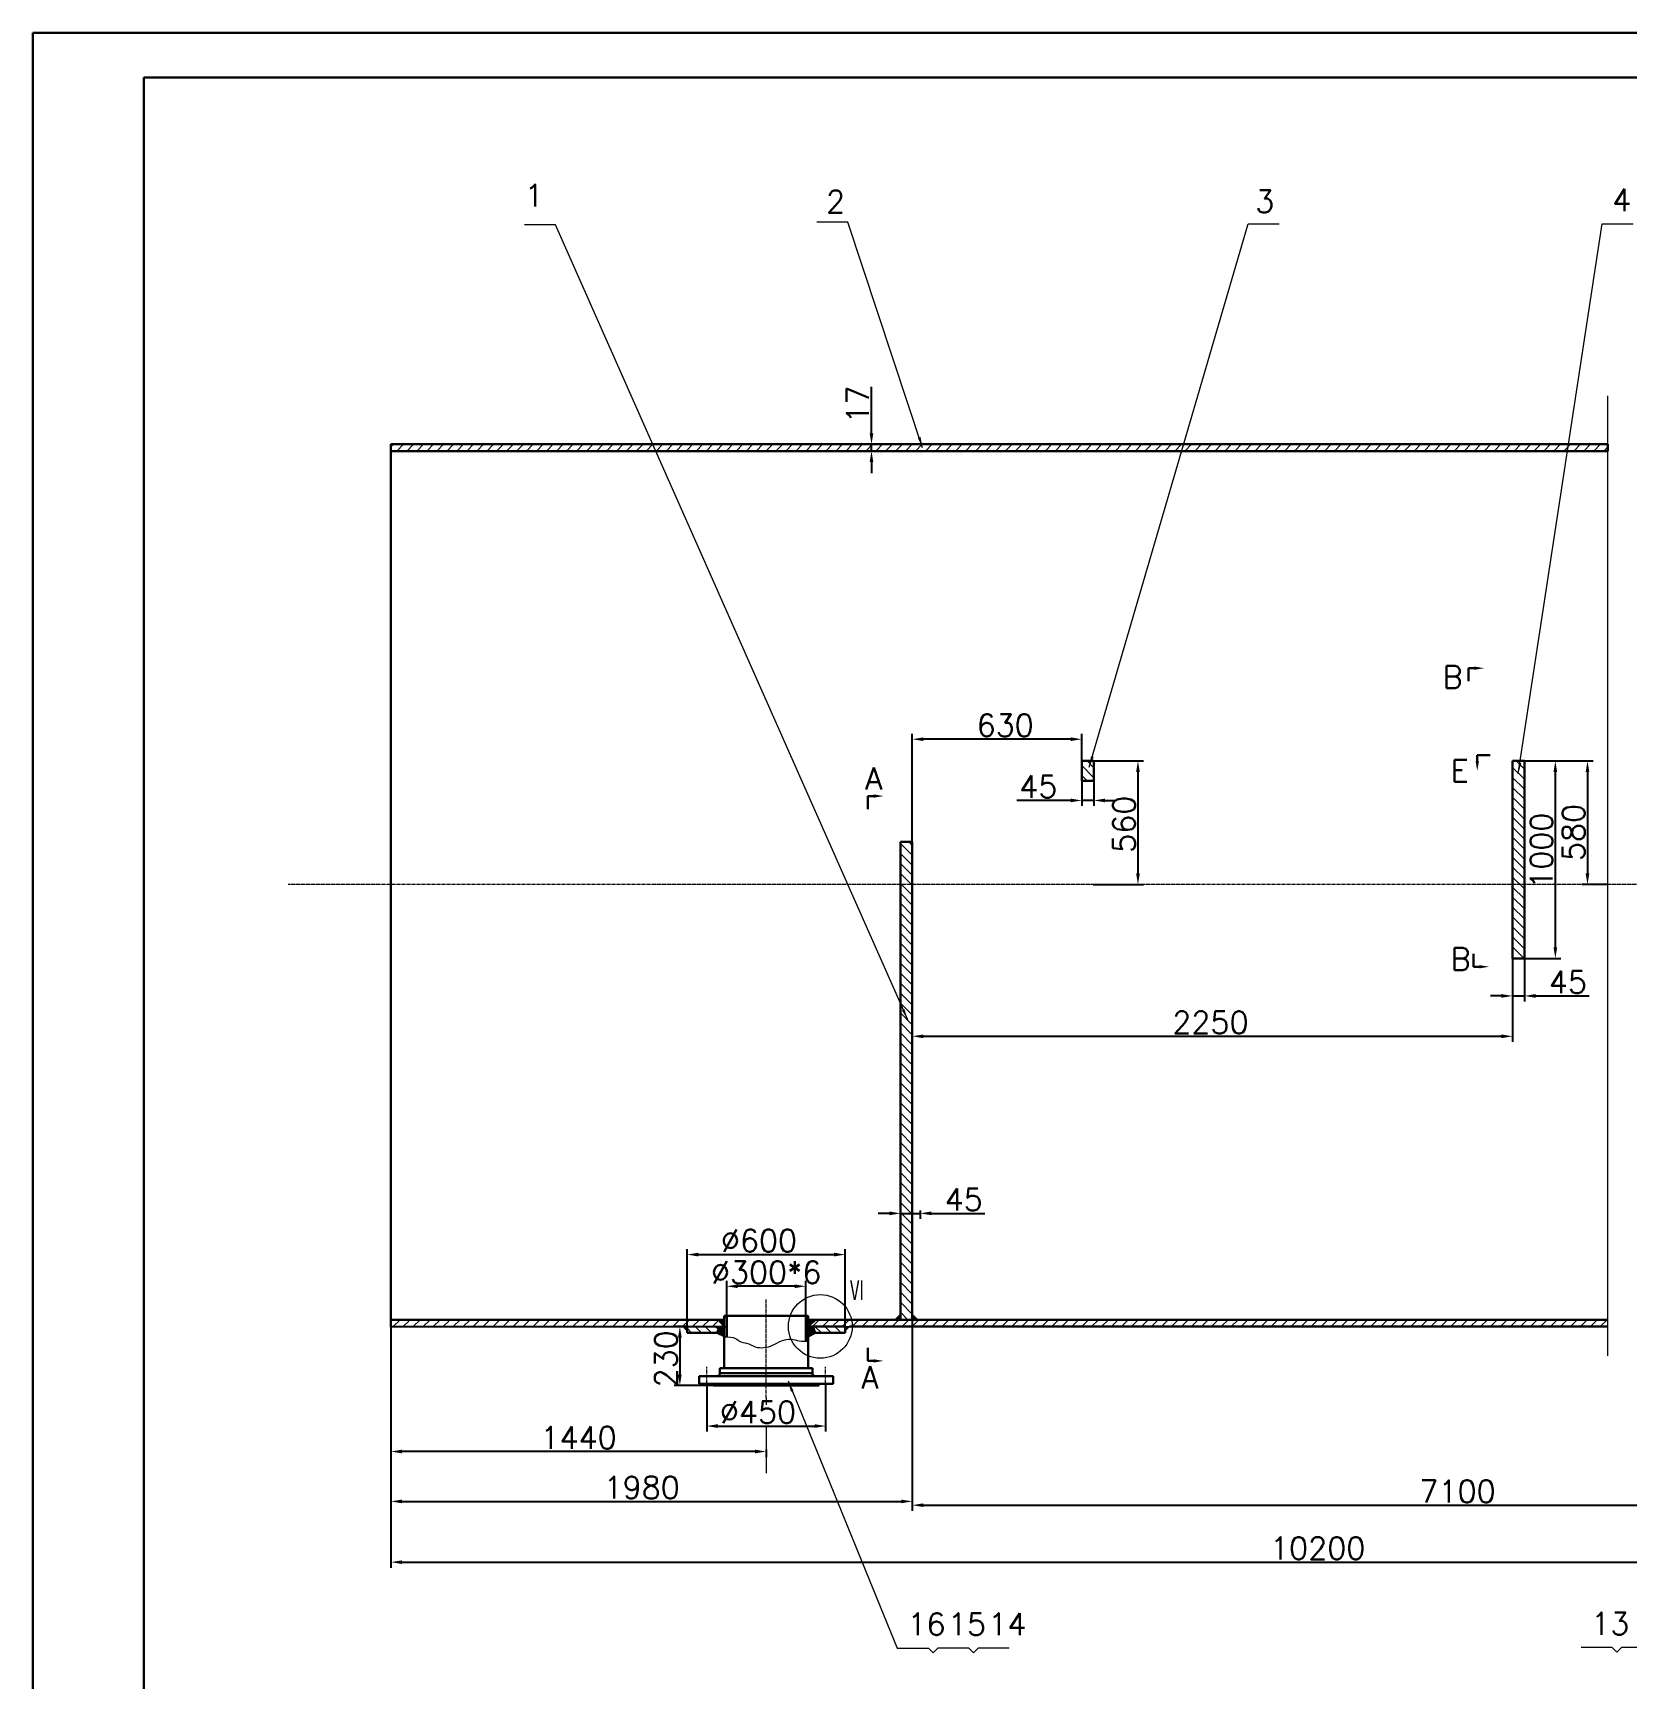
# Model space of a CAD drawing. Header units: millimetres. Extents: x 0 to 6120, y 0 to 841.
# Drawn here: x 2900 to 3258.8, y 223.4 to 594 of the extents above; entities that cross this region are included whole.
import ezdxf

# ---------------------------------------------------------------- set-up
doc = ezdxf.new("R2010")
doc.units = ezdxf.units.MM
doc.linetypes.add('CENTER2', pattern=[1.125, 0.75, -0.125, 0.125, -0.125])
for name, color, linetype, lineweight in [('尺寸线', 3, 'Continuous', 15), ('文字层', 7, 'Continuous', 15), ('粗实线', 7, 'Continuous', 30), ('细实线', 7, 'Continuous', 15), ('细点划线', 1, 'CENTER2', 18)]:
    doc.layers.add(name, color=color, linetype=linetype, lineweight=lineweight)
doc.styles.get("Standard").update_dxf_attribs({"font": 'txt.shx', "bigfont": 'gbcbig.shx'})
doc.dimstyles.new('ISO-25$0', dxfattribs={"dimtxt": 5, "dimasz": 2.5, "dimexe": 1.25, "dimexo": 0, "dimtad": 1, "dimdec": 0, "dimdsep": 46, "dimtxsty": 'Standard', "dimcen": 2.5, "dimdle": 5, "dimadec": 0, "dimazin": 0, "dimtfac": 1, "dimtdec": 0, "dimtmove": 0, "dimatfit": 2, "dimfxl": 0, "dimtolj": 1, "dimarcsym": 0})

# ---------------------------------------------------------------- blocks, each defined once
blk = doc.blocks.new('*X113')
at = {"layer": '尺寸线'}
for points in [[(3230.56, 377.62), (3230.56, 376.79), (3233.06, 377.2)], [(3238.22, 377.62), (3238.22, 376.79), (3235.72, 377.2)]]:
    blk.add_hatch(color=0, dxfattribs=at).paths.add_polyline_path(points, flags=0)
at = {"layer": '尺寸线', "color": 0, "lineweight": -2}
for p, q in [((3233.06, 385.64), (3233.06, 375.95)), ((3235.72, 385.64), (3235.72, 375.95)), ((3230.56, 377.2), (3228.06, 377.2)), ((3233.06, 377.2), (3235.72, 377.2)), ((3238.22, 377.2), (3250.31, 377.2))]:
    blk.add_line(p, q, dxfattribs=at)
at = {"layer": '尺寸线', "color": 0, "insert": (3245.51, 380.33), "char_height": 5, "width": 24.2857, "attachment_point": 5}
blk.add_mtext('45', dxfattribs=at)
blk = doc.blocks.new('*X114')
at = {"layer": '尺寸线'}
for points in [[(3092.77, 328.66), (3092.77, 327.83), (3095.27, 328.25)], [(3102.22, 328.66), (3102.22, 327.83), (3099.72, 328.25)]]:
    blk.add_hatch(color=0, dxfattribs=at).paths.add_polyline_path(points, flags=0)
at = {"layer": '尺寸线', "color": 0, "lineweight": -2}
for p, q in [((3092.77, 328.25), (3090.27, 328.25)), ((3095.27, 328.43), (3095.27, 327)), ((3095.27, 328.25), (3099.72, 328.25)), ((3099.72, 328.88), (3099.72, 327)), ((3102.22, 328.25), (3114.3, 328.25))]:
    blk.add_line(p, q, dxfattribs=at)
at = {"layer": '尺寸线', "color": 0, "insert": (3109.51, 331.37), "char_height": 5, "width": 24.2857, "attachment_point": 5}
blk.add_mtext('45', dxfattribs=at)
blk = doc.blocks.new('*X115')
at = {"layer": '尺寸线'}
for points in [[(3100.44, 368.52), (3100.44, 367.69), (3097.94, 368.11)], [(3230.56, 368.52), (3230.56, 367.69), (3233.06, 368.11)]]:
    blk.add_hatch(color=0, dxfattribs=at).paths.add_polyline_path(points, flags=0)
at = {"layer": '尺寸线', "color": 0, "lineweight": -2}
for p, q in [((3097.94, 411.87), (3097.94, 366.86)), ((3233.06, 385.64), (3233.06, 366.86)), ((3100.44, 368.11), (3230.56, 368.11))]:
    blk.add_line(p, q, dxfattribs=at)
at = {"layer": '尺寸线', "color": 0, "insert": (3165.05, 371.23), "char_height": 5, "width": 52.8571, "attachment_point": 5}
blk.add_mtext('2250', dxfattribs=at)
blk = doc.blocks.new('*X121')
at = {"layer": '尺寸线'}
for points in [[(2983.09, 250.14), (2983.09, 249.31), (2980.59, 249.72)], [(3392.12, 250.14), (3392.12, 249.31), (3394.62, 249.72)]]:
    blk.add_hatch(color=0, dxfattribs=at).paths.add_polyline_path(points, flags=0)
at = {"layer": '尺寸线', "color": 0, "lineweight": -2}
for p, q in [((2980.59, 302.68), (2980.59, 248.47)), ((3394.62, 302.79), (3394.62, 248.47)), ((2983.09, 249.72), (3392.12, 249.72))]:
    blk.add_line(p, q, dxfattribs=at)
at = {"layer": '尺寸线', "color": 0, "insert": (3189.19, 252.85), "char_height": 5, "width": 65, "attachment_point": 5}
blk.add_mtext('10200', dxfattribs=at)
blk = doc.blocks.new('*X122')
at = {"layer": '尺寸线'}
for points in [[(3100.44, 262.96), (3100.44, 262.13), (3097.94, 262.55)], [(3337.9, 262.96), (3337.9, 262.13), (3340.4, 262.55)]]:
    blk.add_hatch(color=0, dxfattribs=at).paths.add_polyline_path(points, flags=0)
at = {"layer": '尺寸线', "color": 0, "lineweight": -2}
for p, q in [((3097.94, 304.31), (3097.94, 261.3)), ((3340.4, 304.31), (3340.4, 261.3)), ((3100.44, 262.55), (3337.9, 262.55))]:
    blk.add_line(p, q, dxfattribs=at)
at = {"layer": '尺寸线', "color": 0, "insert": (3220.66, 265.67), "char_height": 5, "width": 52.8571, "attachment_point": 5}
blk.add_mtext('7100', dxfattribs=at)
blk = doc.blocks.new('*X144')
at = {"layer": '尺寸线'}
for points in [[(3242.27, 427.59), (3243.1, 427.59), (3242.68, 430.09)], [(3242.27, 388.14), (3243.1, 388.14), (3242.68, 385.64)]]:
    blk.add_hatch(color=0, dxfattribs=at).paths.add_polyline_path(points, flags=0)
at = {"layer": '尺寸线', "color": 0, "lineweight": -2}
for p, q in [((3237.32, 430.09), (3243.93, 430.09)), ((3242.68, 427.59), (3242.68, 388.14)), ((3235.72, 385.64), (3243.93, 385.64))]:
    blk.add_line(p, q, dxfattribs=at)
at = {"layer": '尺寸线', "color": 0, "insert": (3239.56, 409.88), "char_height": 5, "width": 50.7143, "attachment_point": 5, "rotation": 90}
blk.add_mtext('1000', dxfattribs=at)
blk = doc.blocks.new('*X146')
at = {"layer": '尺寸线'}
for points in [[(3045.2, 300.29), (3046.03, 300.29), (3045.62, 302.79)], [(3045.2, 291.96), (3046.03, 291.96), (3045.62, 289.46)]]:
    blk.add_hatch(color=0, dxfattribs=at).paths.add_polyline_path(points, flags=0)
at = {"layer": '尺寸线', "color": 0, "lineweight": -2}
for p, q in [((3047.27, 302.79), (3044.37, 302.79)), ((3045.62, 300.29), (3045.62, 291.96)), ((3053.22, 289.46), (3044.37, 289.46))]:
    blk.add_line(p, q, dxfattribs=at)
at = {"layer": '尺寸线', "color": 0, "insert": (3042.49, 295.49), "char_height": 5, "width": 38.5714, "attachment_point": 5, "rotation": 90}
blk.add_mtext('230', dxfattribs=at)
blk = doc.blocks.new('*X155')
at = {"layer": '尺寸线'}
for points in [[(3100.44, 435.41), (3100.44, 434.58), (3097.94, 434.99)], [(3133.59, 435.41), (3133.59, 434.58), (3136.09, 434.99)]]:
    blk.add_hatch(color=0, dxfattribs=at).paths.add_polyline_path(points, flags=0)
at = {"layer": '尺寸线', "color": 0, "lineweight": -2}
for p, q in [((3097.94, 411.87), (3097.94, 436.24)), ((3133.59, 434.99), (3100.44, 434.99)), ((3136.09, 425.64), (3136.09, 436.24))]:
    blk.add_line(p, q, dxfattribs=at)
at = {"layer": '尺寸线', "color": 0, "insert": (3118.86, 438.12), "char_height": 5, "width": 37.8571, "attachment_point": 5}
blk.add_mtext('630', dxfattribs=at)
blk = doc.blocks.new('*X160')
at = {"layer": '尺寸线'}
for points in [[(3312.45, 294.75), (3312.45, 293.92), (3309.95, 294.34)], [(3318.56, 294.75), (3318.56, 293.92), (3321.06, 294.34)]]:
    blk.add_hatch(color=0, dxfattribs=at).paths.add_polyline_path(points, flags=0)
at = {"layer": '尺寸线', "color": 0, "lineweight": -2}
for p, q in [((3309.95, 297.47), (3309.95, 293.09)), ((3321.06, 298.6), (3321.06, 293.09)), ((3309.95, 294.34), (3274.04, 294.34)), ((3318.56, 294.34), (3312.45, 294.34))]:
    blk.add_line(p, q, dxfattribs=at)
at = {"layer": '尺寸线', "color": 0, "insert": (3287.99, 297.46), "char_height": 5, "width": 78.5714, "attachment_point": 5}
blk.add_mtext('%%C200*4', dxfattribs=at)
blk = doc.blocks.new('*X161')
at = {"layer": '尺寸线'}
for points in [[(3058.66, 312.25), (3058.66, 311.42), (3056.16, 311.83)], [(3071.44, 312.25), (3071.44, 311.42), (3073.94, 311.83)]]:
    blk.add_hatch(color=0, dxfattribs=at).paths.add_polyline_path(points, flags=0)
at = {"layer": '尺寸线', "color": 0, "lineweight": -2}
for p, q in [((3056.16, 302.8), (3056.16, 313.08)), ((3071.44, 311.83), (3058.66, 311.83)), ((3073.94, 301.62), (3073.94, 313.08))]:
    blk.add_line(p, q, dxfattribs=at)
at = {"layer": '尺寸线', "color": 0, "insert": (3065.05, 314.96), "char_height": 5, "width": 77.8571, "attachment_point": 5}
blk.add_mtext('%%C300*6', dxfattribs=at)
blk = doc.blocks.new('*X168')
at = {"layer": '尺寸线'}
for points in [[(3049.77, 319.39), (3049.77, 318.55), (3047.27, 318.97)], [(3080.33, 319.39), (3080.33, 318.55), (3082.83, 318.97)]]:
    blk.add_hatch(color=0, dxfattribs=at).paths.add_polyline_path(points, flags=0)
at = {"layer": '尺寸线', "color": 0, "lineweight": -2}
for p, q in [((3047.27, 302.79), (3047.27, 320.22)), ((3049.77, 318.97), (3080.33, 318.97)), ((3082.83, 302.79), (3082.83, 320.22))]:
    blk.add_line(p, q, dxfattribs=at)
at = {"layer": '尺寸线', "color": 0, "insert": (3063.44, 322.09), "char_height": 5, "width": 52.1429, "attachment_point": 5}
blk.add_mtext('%%C600', dxfattribs=at)
blk = doc.blocks.new('*X169')
at = {"layer": '尺寸线'}
for points in [[(2983.08, 263.81), (2983.08, 262.98), (2980.58, 263.4)], [(3095.44, 263.81), (3095.44, 262.98), (3097.94, 263.4)]]:
    blk.add_hatch(color=0, dxfattribs=at).paths.add_polyline_path(points, flags=0)
at = {"layer": '尺寸线', "color": 0, "lineweight": -2}
for p, q in [((3097.94, 304.25), (3097.94, 262.15)), ((2980.58, 302.24), (2980.58, 262.15)), ((2983.08, 263.4), (3095.44, 263.4))]:
    blk.add_line(p, q, dxfattribs=at)
at = {"layer": '尺寸线', "color": 0, "insert": (3037.04, 266.52), "char_height": 5, "width": 50.7143, "attachment_point": 5}
blk.add_mtext('1980', dxfattribs=at)
blk = doc.blocks.new('*X171')
at = {"layer": '尺寸线'}
for points in [[(3088.34, 503.88), (3089.17, 503.88), (3088.75, 501.38)], [(3088.34, 497.37), (3089.17, 497.37), (3088.75, 499.87)]]:
    blk.add_hatch(color=0, dxfattribs=at).paths.add_polyline_path(points, flags=0)
at = {"layer": '尺寸线', "color": 0, "lineweight": -2}
for p, q in [((3088.75, 503.88), (3088.75, 514.3)), ((3089.41, 501.38), (3087.5, 501.38)), ((3088.75, 499.87), (3088.75, 501.38)), ((3089.92, 499.87), (3087.5, 499.87)), ((3088.75, 497.37), (3088.75, 494.87))]:
    blk.add_line(p, q, dxfattribs=at)
at = {"layer": '尺寸线', "color": 0, "insert": (3085.63, 510.34), "char_height": 5, "width": 22.1429, "attachment_point": 5, "rotation": 90}
blk.add_mtext('17', dxfattribs=at)
blk = doc.blocks.new('*X172')
at = {"layer": '尺寸线'}
for points in [[(3054.17, 280.78), (3054.17, 279.95), (3051.67, 280.36)], [(3075.93, 280.78), (3075.93, 279.95), (3078.43, 280.36)]]:
    blk.add_hatch(color=0, dxfattribs=at).paths.add_polyline_path(points, flags=0)
at = {"layer": '尺寸线', "color": 0, "lineweight": -2}
for p, q in [((3051.67, 289.86), (3051.67, 279.11)), ((3078.43, 289.86), (3078.43, 279.11)), ((3054.17, 280.36), (3075.93, 280.36))]:
    blk.add_line(p, q, dxfattribs=at)
at = {"layer": '尺寸线', "color": 0, "insert": (3063.2, 283.49), "char_height": 5, "width": 52.1429, "attachment_point": 5}
blk.add_mtext('%%C450', dxfattribs=at)
blk = doc.blocks.new('*X176')
at = {"layer": '尺寸线'}
for points in [[(3249.5, 427.59), (3250.33, 427.59), (3249.92, 430.09)], [(3249.5, 404.77), (3250.33, 404.77), (3249.92, 402.27)]]:
    blk.add_hatch(color=0, dxfattribs=at).paths.add_polyline_path(points, flags=0)
at = {"layer": '尺寸线', "color": 0, "lineweight": -2}
for p, q in [((3235.72, 430.09), (3251.17, 430.09)), ((3249.92, 427.59), (3249.92, 404.77)), ((3254.53, 402.27), (3248.67, 402.27))]:
    blk.add_line(p, q, dxfattribs=at)
at = {"layer": '尺寸线', "color": 0, "insert": (3246.79, 414.01), "char_height": 5, "width": 38.5714, "attachment_point": 5, "rotation": 90}
blk.add_mtext('580', dxfattribs=at)
blk = doc.blocks.new('*X177')
at = {"layer": '尺寸线'}
for points in [[(3148.32, 427.59), (3149.15, 427.59), (3148.73, 430.09)], [(3148.32, 404.77), (3149.15, 404.77), (3148.73, 402.27)]]:
    blk.add_hatch(color=0, dxfattribs=at).paths.add_polyline_path(points, flags=0)
at = {"layer": '尺寸线', "color": 0, "lineweight": -2}
for p, q in [((3138.64, 430.09), (3149.98, 430.09)), ((3148.73, 427.59), (3148.73, 404.77)), ((3138.64, 402.27), (3149.98, 402.27))]:
    blk.add_line(p, q, dxfattribs=at)
at = {"layer": '尺寸线', "color": 0, "insert": (3145.61, 415.84), "char_height": 5, "width": 38.5714, "attachment_point": 5, "rotation": 90}
blk.add_mtext('560', dxfattribs=at)
blk = doc.blocks.new('*X178')
at = {"layer": '尺寸线'}
for points in [[(3133.59, 421.62), (3133.59, 420.79), (3136.09, 421.21)], [(3141.33, 421.62), (3141.33, 420.79), (3138.83, 421.21)]]:
    blk.add_hatch(color=0, dxfattribs=at).paths.add_polyline_path(points, flags=0)
at = {"layer": '尺寸线', "color": 0, "lineweight": -2}
for p, q in [((3136.09, 425.64), (3136.09, 419.96)), ((3138.83, 425.79), (3138.83, 419.96)), ((3133.59, 421.21), (3121.5, 421.21)), ((3138.83, 421.21), (3136.09, 421.21)), ((3141.33, 421.21), (3143.83, 421.21))]:
    blk.add_line(p, q, dxfattribs=at)
at = {"layer": '尺寸线', "color": 0, "insert": (3126.29, 424.33), "char_height": 5, "width": 24.2857, "attachment_point": 5}
blk.add_mtext('45', dxfattribs=at)
blk = doc.blocks.new('*X183')
at = {"layer": '细实线'}
for p, q in [((2980.59, 500.78), (2981.2, 501.38)), ((2981.93, 499.87), (2983.44, 501.38)), ((2984.18, 499.87), (2985.69, 501.38)), ((2986.42, 499.87), (2987.93, 501.38)), ((2988.67, 499.87), (2990.18, 501.38)), ((2990.91, 499.87), (2992.42, 501.38)), ((2993.16, 499.87), (2994.67, 501.38)), ((2995.4, 499.87), (2996.91, 501.38)), ((2997.65, 499.87), (2999.16, 501.38)), ((2999.89, 499.87), (3001.4, 501.38)), ((3002.14, 499.87), (3003.65, 501.38)), ((3004.38, 499.87), (3005.89, 501.38)), ((3006.63, 499.87), (3008.14, 501.38)), ((3008.87, 499.87), (3010.39, 501.38)), ((3011.12, 499.87), (3012.63, 501.38)), ((3013.36, 499.87), (3014.88, 501.38)), ((3015.61, 499.87), (3017.12, 501.38)), ((3017.85, 499.87), (3019.37, 501.38)), ((3020.1, 499.87), (3021.61, 501.38)), ((3022.34, 499.87), (3023.86, 501.38)), ((3024.59, 499.87), (3026.1, 501.38)), ((3026.83, 499.87), (3028.35, 501.38)), ((3029.08, 499.87), (3030.59, 501.38)), ((3031.32, 499.87), (3032.84, 501.38)), ((3033.57, 499.87), (3035.08, 501.38)), ((3035.81, 499.87), (3037.33, 501.38)), ((3038.06, 499.87), (3039.57, 501.38)), ((3040.3, 499.87), (3041.82, 501.38)), ((3042.55, 499.87), (3044.06, 501.38)), ((3044.79, 499.87), (3046.31, 501.38)), ((3047.04, 499.87), (3048.55, 501.38)), ((3049.28, 499.87), (3050.8, 501.38)), ((3051.53, 499.87), (3053.04, 501.38)), ((3053.78, 499.87), (3055.29, 501.38)), ((3056.02, 499.87), (3057.53, 501.38)), ((3058.27, 499.87), (3059.78, 501.38)), ((3060.51, 499.87), (3062.02, 501.38)), ((3062.76, 499.87), (3064.27, 501.38)), ((3065, 499.87), (3066.51, 501.38)), ((3067.25, 499.87), (3068.76, 501.38)), ((3069.49, 499.87), (3071, 501.38)), ((3071.74, 499.87), (3073.25, 501.38)), ((3073.98, 499.87), (3075.49, 501.38)), ((3076.23, 499.87), (3077.74, 501.38)), ((3078.47, 499.87), (3079.98, 501.38)), ((3080.72, 499.87), (3082.23, 501.38)), ((3082.96, 499.87), (3084.47, 501.38)), ((3085.21, 499.87), (3086.72, 501.38)), ((3087.45, 499.87), (3088.96, 501.38)), ((3089.7, 499.87), (3091.21, 501.38)), ((3091.94, 499.87), (3093.45, 501.38)), ((3094.19, 499.87), (3095.7, 501.38)), ((3096.43, 499.87), (3097.94, 501.38)), ((3098.68, 499.87), (3100.19, 501.38)), ((3100.92, 499.87), (3102.43, 501.38)), ((3103.17, 499.87), (3104.68, 501.38)), ((3105.41, 499.87), (3106.92, 501.38)), ((3107.66, 499.87), (3109.17, 501.38)), ((3109.9, 499.87), (3111.41, 501.38)), ((3112.15, 499.87), (3113.66, 501.38)), ((3114.39, 499.87), (3115.9, 501.38)), ((3116.64, 499.87), (3118.15, 501.38)), ((3118.88, 499.87), (3120.39, 501.38)), ((3121.13, 499.87), (3122.64, 501.38)), ((3123.37, 499.87), (3124.88, 501.38)), ((3125.62, 499.87), (3127.13, 501.38)), ((3127.86, 499.87), (3129.37, 501.38)), ((3130.11, 499.87), (3131.62, 501.38)), ((3132.35, 499.87), (3133.86, 501.38)), ((3134.6, 499.87), (3136.11, 501.38)), ((3136.84, 499.87), (3138.35, 501.38)), ((3139.09, 499.87), (3140.6, 501.38)), ((3141.33, 499.87), (3142.84, 501.38)), ((3143.58, 499.87), (3145.09, 501.38)), ((3145.82, 499.87), (3147.33, 501.38)), ((3148.07, 499.87), (3149.58, 501.38)), ((3150.31, 499.87), (3151.82, 501.38)), ((3152.56, 499.87), (3154.07, 501.38)), ((3154.8, 499.87), (3156.31, 501.38)), ((3157.05, 499.87), (3158.56, 501.38)), ((3159.29, 499.87), (3160.8, 501.38)), ((3161.54, 499.87), (3163.05, 501.38)), ((3163.78, 499.87), (3165.29, 501.38)), ((3166.03, 499.87), (3167.54, 501.38)), ((3168.27, 499.87), (3169.78, 501.38)), ((3170.52, 499.87), (3172.03, 501.38)), ((3172.76, 499.87), (3174.27, 501.38)), ((3175.01, 499.87), (3176.52, 501.38)), ((3177.25, 499.87), (3178.76, 501.38)), ((3179.5, 499.87), (3181.01, 501.38)), ((3181.74, 499.87), (3183.25, 501.38)), ((3183.99, 499.87), (3185.5, 501.38)), ((3186.23, 499.87), (3187.75, 501.38)), ((3188.48, 499.87), (3189.99, 501.38)), ((3190.72, 499.87), (3192.24, 501.38)), ((3192.97, 499.87), (3194.48, 501.38)), ((3195.21, 499.87), (3196.73, 501.38)), ((3197.46, 499.87), (3198.97, 501.38)), ((3199.7, 499.87), (3201.22, 501.38)), ((3201.95, 499.87), (3203.46, 501.38)), ((3204.19, 499.87), (3205.71, 501.38)), ((3206.44, 499.87), (3207.95, 501.38)), ((3208.68, 499.87), (3210.2, 501.38)), ((3210.93, 499.87), (3212.44, 501.38)), ((3213.17, 499.87), (3214.69, 501.38)), ((3215.42, 499.87), (3216.93, 501.38)), ((3217.66, 499.87), (3219.18, 501.38)), ((3219.91, 499.87), (3221.42, 501.38)), ((3222.15, 499.87), (3223.67, 501.38)), ((3224.4, 499.87), (3225.91, 501.38)), ((3226.65, 499.87), (3228.16, 501.38)), ((3228.89, 499.87), (3230.4, 501.38)), ((3231.14, 499.87), (3232.65, 501.38)), ((3233.38, 499.87), (3234.89, 501.38)), ((3235.63, 499.87), (3237.14, 501.38)), ((3237.87, 499.87), (3239.38, 501.38)), ((3240.12, 499.87), (3241.63, 501.38)), ((3242.36, 499.87), (3243.87, 501.38)), ((3244.61, 499.87), (3246.12, 501.38)), ((3246.85, 499.87), (3248.36, 501.38)), ((3249.1, 499.87), (3250.61, 501.38)), ((3251.34, 499.87), (3252.85, 501.38)), ((3253.59, 499.87), (3254.53, 500.82))]:
    blk.add_line(p, q, dxfattribs=at)
blk = doc.blocks.new('*X184')
at = {"layer": '文字层', "linetype": 'Continuous'}
blk.add_hatch(color=0, dxfattribs=at).paths.add_polyline_path([(3096.9, 371.82), (3095.6, 373.98), (3096.17, 374.24)], flags=0)
at = {"layer": '文字层', "color": 0, "linetype": 'Continuous'}
for p, q in [((3017.66, 550.77), (3010.66, 550.77)), ((3096.9, 371.82), (3017.66, 550.77))]:
    blk.add_line(p, q, dxfattribs=at)
at = {"layer": '文字层', "color": 0}
blk.add_line((3010.66, 550.77), (3010.66, 550.77), dxfattribs=at)
blk = doc.blocks.new('*X185')
at = {"layer": '文字层', "linetype": 'Continuous'}
blk.add_hatch(color=0, dxfattribs=at).paths.add_polyline_path([(3100.27, 500.56), (3099.18, 502.84), (3099.78, 503.03)], flags=0)
at = {"layer": '文字层', "color": 0, "linetype": 'Continuous'}
for p, q in [((3083.46, 551.36), (3076.46, 551.36)), ((3100.27, 500.56), (3083.46, 551.36))]:
    blk.add_line(p, q, dxfattribs=at)
at = {"layer": '文字层', "color": 0}
blk.add_line((3076.46, 551.36), (3076.46, 551.36), dxfattribs=at)
blk = doc.blocks.new('*X186')
at = {"layer": '文字层', "linetype": 'Continuous'}
blk.add_hatch(color=0, dxfattribs=at).paths.add_polyline_path([(3137.76, 428.69), (3138.16, 431.17), (3138.76, 431)], flags=0)
at = {"layer": '文字层', "color": 0, "linetype": 'Continuous'}
for p, q in [((3137.76, 428.69), (3173.51, 551)), ((3173.51, 551), (3180.51, 551))]:
    blk.add_line(p, q, dxfattribs=at)
at = {"layer": '文字层', "color": 0}
blk.add_line((3180.51, 551), (3180.51, 551), dxfattribs=at)
blk = doc.blocks.new('*X187')
at = {"layer": '文字层', "linetype": 'Continuous'}
blk.add_hatch(color=0, dxfattribs=at).paths.add_polyline_path([(3234.35, 427.23), (3234.41, 429.75), (3235.03, 429.65)], flags=0)
at = {"layer": '文字层', "color": 0, "linetype": 'Continuous'}
for p, q in [((3234.35, 427.23), (3253.2, 551.01)), ((3253.2, 551.01), (3260.2, 551.01))]:
    blk.add_line(p, q, dxfattribs=at)
at = {"layer": '文字层', "color": 0}
blk.add_line((3260.2, 551.01), (3260.2, 551.01), dxfattribs=at)
blk = doc.blocks.new('*X192')
at = {"layer": '细实线', "linetype": 'Continuous'}
blk.add_hatch(color=0, dxfattribs=at).paths.add_polyline_path([(3069.97, 290.53), (3071.21, 288.33), (3070.63, 288.09)], flags=0)
at = {"layer": '细实线', "color": 0, "linetype": 'Continuous'}
for p, q in [((3069.97, 290.53), (3094.57, 230.39)), ((3094.57, 230.39), (3101.57, 230.39))]:
    blk.add_line(p, q, dxfattribs=at)
at = {"layer": '细实线', "color": 0}
blk.add_line((3101.57, 230.39), (3101.57, 230.39), dxfattribs=at)
blk = doc.blocks.new('*X198')
at = {"layer": '尺寸线'}
for points in [[(2983.09, 275.05), (2983.09, 274.21), (2980.59, 274.63)], [(3062.55, 275.05), (3062.55, 274.21), (3065.05, 274.63)]]:
    blk.add_hatch(color=0, dxfattribs=at).paths.add_polyline_path(points, flags=0)
at = {"layer": '尺寸线', "color": 0, "lineweight": -2}
for p, q in [((2980.59, 275.06), (2980.59, 273.38)), ((3062.55, 274.63), (2983.09, 274.63)), ((3065.05, 275.06), (3065.05, 273.38))]:
    blk.add_line(p, q, dxfattribs=at)
at = {"layer": '尺寸线', "color": 0, "insert": (3022.82, 277.75), "char_height": 5, "width": 50.7143, "attachment_point": 5}
blk.add_mtext('1440', dxfattribs=at)

msp = doc.modelspace()

# ---------------------------------------------------------------- hatches: boundary and pattern name
at = {"layer": '粗实线'}
for points in [[(3224.43822, 450.60751), (3224.43822, 451.34829), (3226.66055, 450.9779)], [(3224.73613, 430.05215), (3225.47691, 430.05215), (3225.10652, 427.82981)], [(3089.24677, 421.82282), (3089.24677, 422.5636), (3091.46911, 422.19321)], [(3225.56328, 383.39929), (3225.56328, 384.14007), (3227.78562, 383.76968)], [(3089.24587, 294.6601), (3089.24587, 295.40088), (3091.4682, 295.03049)]]:
    msp.add_hatch(color=256, dxfattribs=at).paths.add_polyline_path(points, flags=0)
at = {"layer": '细实线'}
h = msp.add_hatch(dxfattribs=at)
h.set_pattern_fill('ANSI31', color=256, scale=0.5, angle=270, style=0)
h.paths.add_polyline_path([(3138.82929, 430.08954), (3136.0859, 430.08954), (3136.0859, 425.64487), (3138.82929, 425.64487)], flags=0)
h = msp.add_hatch(dxfattribs=at)
h.set_pattern_fill('ANSI31', color=256, scale=0.5, angle=270, style=0)
h.paths.add_polyline_path([(3235.72307, 430.08954), (3233.05627, 430.08954), (3233.05627, 402.26591), (3235.72307, 402.26591)], flags=0)
h.paths.add_polyline_path([(3235.72307, 402.26591), (3233.05627, 402.26591), (3233.05627, 385.64285), (3235.72307, 385.64285)], flags=0)
h = msp.add_hatch(dxfattribs=at)
h.set_pattern_fill('ANSI31', color=256, scale=0.5, angle=270, style=0)
h.paths.add_polyline_path([(3097.93834, 411.86639), (3095.27154, 411.86639), (3095.27154, 402.26591), (3097.93834, 402.26591)], flags=0)
h.paths.add_polyline_path([(3097.93834, 402.26591), (3095.27154, 402.26591), (3095.27154, 304.30541), (3097.93834, 304.30541)], flags=0)
h = msp.add_hatch(dxfattribs=at)
h.set_pattern_fill('ANSI31', color=256, scale=0.5, style=0)
h.paths.add_polyline_path([(3054.31415, 304.30541), (2980.59379, 304.30541), (2980.59379, 302.68156), (3055.35841, 302.79409), (3055.35841, 303.0609)], flags=0)
for points in [[(3055.62509, 304.30541), (3054.31415, 304.30541), (3055.35841, 303.0609), (3055.35841, 302.79422), (3054.55837, 302.79422), (3054.0407, 301.37193), (3055.62509, 300.57189)], [(3075.53721, 302.79422), (3074.73717, 302.79422), (3074.73717, 303.0609), (3076.22031, 304.30541), (3074.47049, 304.30541), (3074.47049, 302.79422), (3074.47049, 300.55482), (3076.06079, 301.3557)], [(3095.27154, 305.56255), (3094.01439, 304.30541), (3095.27154, 304.30541)], [(3097.93834, 305.56255), (3097.93834, 304.30541), (3099.19548, 304.30541)], [(3047.26911, 302.79422), (3046.2634, 302.79422), (3047.26911, 301.78851)], [(3083.83218, 302.79422), (3082.82646, 302.79422), (3082.82646, 301.78851)]]:
    msp.add_hatch(color=256, dxfattribs=at).paths.add_polyline_path(points, flags=0)
h = msp.add_hatch(dxfattribs=at)
h.set_pattern_fill('ANSI31', color=256, scale=0.5, angle=270, style=0)
edge = h.paths.add_edge_path(flags=0)
edge.add_line((3056.15845, 304.30541), (3056.15845, 305.19434))
edge.add_line((3056.15845, 305.19434), (3055.62509, 305.19434))
edge.add_line((3055.62509, 305.19434), (3055.62509, 300.37997))
edge.add_spline(control_points=[(3055.62509, 300.37997), (3055.80577, 300.3967), (3055.98403, 300.40859), (3056.15845, 300.41499)], knot_values=[0, 0, 0, 0, 0.53457786, 0.53457786, 0.53457786, 0.53457786], weights=[1, 1, 1, 1], degree=3, periodic=0)
edge.add_line((3056.15845, 300.41499), (3056.15845, 304.30541))
h = msp.add_hatch(dxfattribs=at)
h.set_pattern_fill('ANSI31', color=256, scale=0.5, angle=270, style=0)
edge = h.paths.add_edge_path(flags=0)
edge.add_line((3074.47049, 302.79422), (3074.47049, 304.30541))
edge.add_line((3074.47049, 304.30541), (3074.47049, 305.19434))
edge.add_line((3074.47049, 305.19434), (3073.93713, 305.19434))
edge.add_line((3073.93713, 305.19434), (3073.93713, 304.30541))
edge.add_line((3073.93713, 304.30541), (3073.93713, 299.55948))
edge.add_line((3073.93713, 299.55948), (3073.93498, 299.46542))
edge.add_spline(control_points=[(3073.93498, 299.46542), (3074.11571, 299.4613), (3074.29481, 299.45354), (3074.47049, 299.43619)], knot_values=[0, 0, 0, 0, 0.536431664, 0.536431664, 0.536431664, 0.536431664], weights=[1, 1, 1, 1], degree=3, periodic=0)
edge.add_line((3074.47049, 299.43619), (3074.47049, 302.79422))
h = msp.add_hatch(dxfattribs=at)
h.set_pattern_fill('ANSI31', color=256, scale=0.5, style=0)
edge = h.paths.add_edge_path(flags=0)
edge.add_line((3084.24217, 304.30541), (3076.22031, 304.30541))
edge.add_line((3076.22031, 304.30541), (3074.73717, 303.0609))
edge.add_line((3074.73717, 303.0609), (3074.73717, 302.79422))
edge.add_line((3074.73717, 302.79422), (3082.82646, 302.79422))
edge.add_line((3082.82646, 302.79422), (3083.83218, 302.79422))
edge.add_line((3083.83218, 302.79422), (3084.40327, 302.79422))
edge.add_arc((3077.23517, 302.79422), 7.1681, 359.9999972, 372.1704827)
h = msp.add_hatch(dxfattribs=at)
h.set_pattern_fill('ANSI31', color=256, scale=0.5, style=0)
edge = h.paths.add_edge_path(flags=0)
edge.add_line((3254.53255, 304.30541), (3084.24217, 304.30541))
edge.add_arc((3077.23517, 302.79422), 7.1681, -0.0000028, 12.1704827, ccw=False)
edge.add_line((3084.40327, 302.79422), (3254.53255, 302.79422))
edge.add_line((3254.53255, 302.79422), (3254.53255, 304.30541))
h = msp.add_hatch(dxfattribs=at)
h.set_pattern_fill('ANSI31', color=256, scale=0.5, angle=270, style=0)
h.paths.add_polyline_path([(3054.55837, 302.79422), (3047.26911, 302.79422), (3047.26911, 301.37193), (3054.0407, 301.37193)], flags=0)
h = msp.add_hatch(dxfattribs=at)
h.set_pattern_fill('ANSI31', color=256, scale=0.5, angle=270, style=0)
h.paths.add_polyline_path([(3082.82646, 302.79422), (3075.53721, 302.79422), (3076.06079, 301.3557), (3082.82646, 301.37193)], flags=0)

# ---------------------------------------------------------------- linework, layer by layer
at = {"layer": '粗实线'}
for p, q in [((3741, 594), (2900, 594)), ((2900, 594), (2900, 0)), ((2925, 584), (2925, 10)), ((3731, 584), (2925, 584)), ((2980.59379, 302.68156), (2980.59379, 501.38202)), ((3254.53255, 501.38202), (2980.59379, 501.38202)), ((2980.59379, 501.38202), (2980.59379, 499.87084)), ((3254.53255, 501.38202), (3254.53255, 499.87084)), ((3254.53255, 499.87084), (2980.59908, 499.87084)), ((3224.43822, 450.9779), (3223.10886, 450.9779)), ((3223.10886, 448.03706), (3223.10886, 450.9779)), ((3136.0859, 430.08954), (3136.0859, 425.64487)), ((3136.0859, 430.08954), (3138.82929, 430.08954)), ((3138.82929, 425.64487), (3138.82929, 430.08954)), ((3225.10652, 430.05215), (3225.10652, 431.3815)), ((3225.10652, 431.3806), (3228.04737, 431.3806)), ((3233.05627, 430.08954), (3233.05627, 385.64285)), ((3233.05627, 430.08954), (3235.72307, 430.08954)), ((3235.72307, 430.08954), (3235.72307, 385.64285)), ((3136.0859, 425.64487), (3138.82929, 425.64487)), ((3087.91742, 419.25237), (3087.91742, 422.19321)), ((3089.24677, 422.19321), (3087.91742, 422.19321)), ((3095.27154, 411.86639), (3095.27154, 304.30541)), ((3097.93834, 411.86639), (3095.27154, 411.86639)), ((3097.93834, 411.86639), (3097.93834, 304.30541)), ((3224.23483, 383.76968), (3224.23483, 386.71052)), ((3235.72307, 385.64285), (3233.05627, 385.64285)), ((3225.56328, 383.76968), (3224.23393, 383.76968)), ((3055.62509, 304.30541), (2980.59379, 304.30541)), ((3055.35841, 303.0609), (3054.31415, 304.30541)), ((3055.62509, 300.37997), (3055.62509, 305.19434)), ((3074.49837, 305.19434), (3055.62509, 305.19434)), ((3056.15845, 304.30541), (3056.15845, 305.19434)), ((3056.15845, 300.41499), (3056.15845, 304.30541)), ((3073.93713, 304.30541), (3073.93713, 305.19434)), ((3073.93713, 299.55948), (3073.93713, 304.30541)), ((3074.47049, 302.79422), (3074.47049, 305.19434)), ((3074.47049, 304.30541), (3254.53255, 304.30541)), ((3074.47049, 302.79422), (3074.47049, 304.30541)), ((3074.73717, 303.0609), (3076.22031, 304.30541)), ((3055.4473, 302.79422), (2980.59275, 302.68156)), ((3047.26911, 301.37193), (3047.26911, 302.79422)), ((3054.0407, 301.37193), (3047.26911, 301.37193)), ((3054.55837, 302.79422), (3054.0407, 301.37193)), ((3054.0407, 301.37193), (3055.62509, 300.57189)), ((3055.35841, 302.79422), (3055.35841, 303.0609)), ((3055.62509, 296.80987), (3055.62509, 302.79422)), ((3074.47049, 296.80987), (3074.47049, 302.79422)), ((3076.06079, 301.3557), (3074.47049, 300.55482)), ((3082.82646, 302.79422), (3074.68037, 302.79422)), ((3074.73717, 302.79422), (3074.73717, 303.0609)), ((3075.53721, 302.79422), (3076.06079, 301.3557)), ((3082.82646, 301.37193), (3076.06079, 301.3557)), ((3082.82646, 302.79422), (3082.82646, 301.37193)), ((3083.83218, 302.79422), (3254.53255, 302.79422)), ((3055.62509, 293.37152), (3055.62509, 296.80987)), ((3074.47049, 293.37152), (3074.47049, 296.80987)), ((3087.91742, 295.03049), (3087.91742, 297.97134)), ((3075.44831, 293.37152), (3054.64726, 293.37152)), ((3054.64726, 292.3048), (3054.64726, 293.37152)), ((3075.44831, 292.3048), (3075.44831, 293.37152)), ((3089.24587, 295.03049), (3087.91651, 295.03049)), ((3049.93592, 291.59366), (3053.93612, 291.59366)), ((3049.93592, 289.86024), (3049.93592, 291.59366)), ((3080.15966, 289.86024), (3049.93592, 289.86024)), ((3053.22497, 289.46022), (3053.22497, 289.86024)), ((3076.87061, 289.46022), (3053.22497, 289.46022)), ((3053.93612, 291.59366), (3076.15946, 291.59366)), ((3054.64726, 292.3048), (3075.44831, 292.3048)), ((3076.15946, 291.59366), (3077.58176, 291.59366)), ((3076.87061, 289.46022), (3076.87061, 289.86024)), ((3080.15966, 291.59366), (3077.58176, 291.59366)), ((3080.15966, 289.86024), (3080.15966, 291.59366))]:
    msp.add_line(p, q, dxfattribs=at)
for centre, start, end in [((3053.93612, 292.3048), 270, 360), ((3076.15946, 292.3048), 180, 270)]:
    msp.add_arc(centre, 0.71115, start, end, dxfattribs=at)
at = {"layer": '细实线'}
for p, q in [((3254.53255, 296.17452), (3254.53255, 512.29724)), ((3095.27154, 305.56255), (3094.01439, 304.30541)), ((3099.19548, 304.30541), (3097.93834, 305.56255)), ((2980.58328, 302.24078), (2980.58328, 269.75049)), ((3046.2634, 302.79422), (3047.26911, 301.78851)), ((3083.83218, 302.79422), (3082.82646, 301.78851)), ((3082.82646, 302.79422), (3083.83218, 302.79422)), ((3073.93713, 299.55948), (3073.93498, 299.46542)), ((3065.04779, 286.70628), (3065.04779, 285.15181)), ((3065.04779, 280.36495), (3065.04779, 269.75049)), ((3101.57339, 230.38691), (3102.62055, 229.33975)), ((3103.66771, 230.38691), (3102.62055, 229.33975)), ((3110.66771, 230.38691), (3103.66771, 230.38691)), ((3110.66771, 230.38691), (3111.71487, 229.33975)), ((3112.76203, 230.38691), (3111.71487, 229.33975)), ((3119.76203, 230.38691), (3112.76203, 230.38691)), ((3255.47237, 230.51521), (3248.47237, 230.51521)), ((3255.47237, 230.51521), (3256.51953, 229.46805)), ((3257.56669, 230.51521), (3256.51953, 229.46805)), ((3264.56669, 230.51521), (3257.56669, 230.51521))]:
    msp.add_line(p, q, dxfattribs=at)
msp.add_circle((3077.23517, 302.79422), 7.1681, dxfattribs=at)
msp.add_open_spline([(3055.62509, 300.37997), (3056.61891, 300.47201), (3058.1838, 300.37954), (3059.15952, 299.17119), (3060.92765, 299.14151), (3063.02708, 297.67739), (3066.1028, 298.14078), (3068.38022, 299.62958), (3070.56258, 300.17527), (3072.46036, 299.37176), (3073.83337, 299.49913), (3074.47049, 299.43619)], degree=3, knots=[0, 0, 0, 0, 6677.321482102, 11349.99061241, 16512.358237074, 24197.209382807, 38141.019766707, 46071.671284086, 53898.113098584, 60855.676856276, 67723.000097934, 67723.000097934, 67723.000097934, 67723.000097934], dxfattribs=at)
at = {"layer": '细点划线'}
for p, q in [((3407.99788, 402.26591), (2957.42226, 402.26591)), ((3065.04779, 286.70628), (3065.04779, 308.85404)), ((3051.66964, 286.57226), (3051.66964, 293.70321)), ((3078.42594, 286.57226), (3078.42594, 293.70321))]:
    msp.add_line(p, q, dxfattribs=at)

# ---------------------------------------------------------------- block references
at = {"layer": '文字层'}
for name in ['*X184', '*X185', '*X186', '*X187']:
    msp.add_blockref(name, (0, 0), dxfattribs=at)
at = {"layer": '细实线'}
for name in ['*X183', '*X192']:
    msp.add_blockref(name, (0, 0), dxfattribs=at)

# ---------------------------------------------------------------- texts
at = {"layer": '文字层', "char_height": 5, "attachment_point": 1}
for s, insert, width in [('1', (3010.65546, 559.90523), 6.8897002), ('2', (3078.53237, 558.50712), 6.8897002), ('3', (3175.11546, 558.59111), 6.8897002), ('4', (3255.48167, 558.88627), 6.8897002), ('B', (3217.33058, 451.50039), 28.5347041), ('E', (3219.15309, 430.36726), 28.5347041), ('A', (3087.37215, 428.64819), 28.5347041), ('B', (3219.09295, 388.01871), 28.5347041), ('Ⅵ', (3083.70509, 313.28129), 39.2625503), ('A', (3086.49268, 293.82568), 28.5347041), ('16', (3096.85143, 238.26388), 6.8897002), ('15', (3105.94575, 238.26388), 6.8897002), ('14', (3115.04008, 238.26388), 6.8897002), ('13', (3250.75041, 238.39218), 6.8897002)]:
    msp.add_mtext(s, dxfattribs=dict(at, insert=insert, width=width))

# ---------------------------------------------------------------- dimensions: what is measured, and where the dimension line sits
at = {"layer": '尺寸线'}
for base, p1, p2, text, picture, middle in [((3088.75316, 499.87084), (3089.40585, 501.38202), (3089.91918, 499.87084), '17', '*X171', (3088.75316, 510.34036)), ((3148.7323, 402.26591), (3138.63643, 430.08954), (3138.63643, 402.26591), '560', '*X177', (3148.7323, 415.83748)), ((3242.68399, 385.64285), (3237.32256, 430.08954), (3235.72307, 385.64285), '1000', '*X144', (3242.68399, 409.88361)), ((3249.91811, 402.26591), (3235.72307, 430.08954), (3254.53255, 402.26591), '580', '*X176', (3249.91811, 414.00675)), ((3045.61716, 289.46022), (3047.26911, 302.79422), (3053.22497, 289.46022), '230', '*X146', (3045.61716, 295.48788))]:
    dim = msp.add_linear_dim(base=base, p1=p1, p2=p2, angle=90, text=text, dimstyle='ISO-25$0', override={"dimsah": 1}, dxfattribs=at)
    dim.commit()
    dim.dimension.update_dxf_attribs({"geometry": picture, "text_midpoint": middle, "dimtype": 160})
for base, p1, p2, text, picture, middle in [((3097.93834, 434.99341), (3136.0859, 425.64487), (3097.93834, 411.86639), '630', '*X155', (3118.85617, 434.99341)), ((3136.0859, 421.20721), (3138.82929, 425.79227), (3136.0859, 425.64487), '45', '*X178', (3126.29423, 421.20721)), ((3233.05627, 368.10757), (3097.93834, 411.86639), (3233.05627, 385.64285), '2250', '*X115', (3165.05232, 368.10757)), ((3235.72307, 377.20442), (3233.05627, 385.64285), (3235.72307, 385.64285), '45', '*X113', (3245.51474, 377.20442)), ((3082.82646, 318.96882), (3047.26911, 302.79422), (3082.82646, 302.79422), '%%C600', '*X168', (3063.4443, 318.96882)), ((3056.15845, 311.83191), (3073.93713, 301.62429), (3056.15845, 302.80488), '%%C300*6', '*X161', (3065.04779, 311.83191)), ((3097.93834, 263.39742), (2980.58328, 302.24078), (3097.93834, 304.25473), '1980', '*X169', (3037.04391, 263.39742)), ((3340.39717, 262.54717), (3097.93834, 304.30541), (3340.39717, 304.30541), '7100', '*X122', (3220.65589, 262.54717)), ((3394.62213, 249.72204), (2980.59416, 302.68156), (3394.62213, 302.79422), '10200', '*X121', (3189.1898, 249.72204)), ((3309.95119, 294.33542), (3321.06286, 298.59918), (3309.95119, 297.46607), '%%C200*4', '*X160', (3287.99469, 294.33542)), ((3078.42594, 280.36495), (3051.66964, 289.86024), (3078.42594, 289.86024), '%%C450', '*X172', (3063.20036, 280.36495)), ((2980.59416, 274.62956), (3065.04779, 275.05772), (2980.59416, 275.05772), '1440', '*X198', (3022.82097, 274.62956))]:
    dim = msp.add_linear_dim(base=base, p1=p1, p2=p2, text=text, dimstyle='ISO-25$0', override={"dimsah": 1}, dxfattribs=at)
    dim.commit()
    dim.dimension.update_dxf_attribs({"geometry": picture, "text_midpoint": middle, "dimtype": 160})
dim = msp.add_linear_dim(base=(3099.71621, 328.24527), p1=(3095.27154, 328.42902), p2=(3099.71621, 328.88226), text='45', dimstyle='ISO-25$0', override={"dimsah": 1}, dxfattribs=at)
dim.commit()
dim.dimension.update_dxf_attribs({"geometry": '*X114', "text_midpoint": (3109.50787, 328.24527)})

doc.saveas('drawing.dxf')
